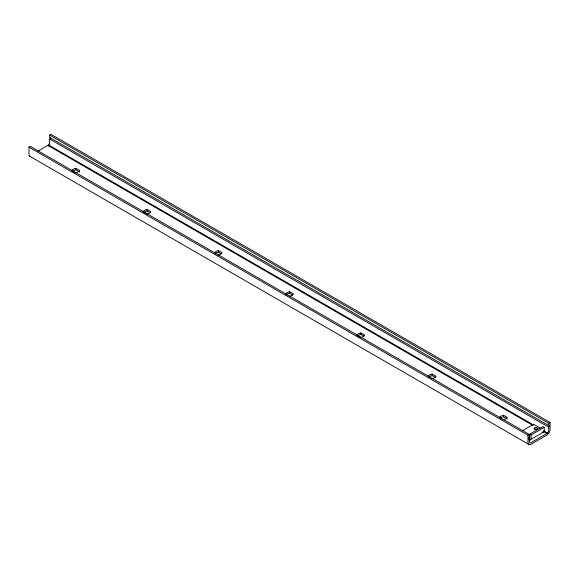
<?xml version="1.0" encoding="UTF-8"?>
<svg xmlns="http://www.w3.org/2000/svg" width="579" height="579" viewBox="0 0 579 579"><rect width="100%" height="100%" fill="white"/><g stroke="black" fill="none" stroke-linecap="round" stroke-linejoin="round"><path stroke-width="0.87" d="M38.113 151.09L48.542 144.945A2.519 1.455 -60 0 0 49.714 142.34L49.714 139.047L50.38 137.889M28.95 147.124L30.289 146.349L529.286 434.445L529.286 436.812L528.62 437.97L529.286 438.354L529.286 441.647A2.519 1.455 -60 0 0 531.073 442.674L547.539 433.041A2.519 1.455 -60 0 0 548.711 430.436L548.711 427.143L549.384 425.985L49.714 137.498L49.714 135.131L51.046 134.364L550.05 422.46L550.05 429.661A4.408 2.548 -60 0 1 549.63 431.702L549.478 432.05A3.308 1.911 -60 0 1 548.711 433.374L548.494 433.678A4.408 2.548 -60 0 1 546.931 435.061L531.073 444.223A4.408 2.548 -60 0 1 529.51 444.636L529.286 444.585A3.308 1.911 -60 0 1 528.526 444.144L528.366 443.977A4.408 2.548 -60 0 1 527.954 442.421L527.954 435.22L28.95 147.124L28.95 154.325A4.408 2.548 -60 0 0 29.37 155.881L29.522 156.048A3.308 1.911 -60 0 0 30.289 156.489M79.569 170.479L79.337 170.848A6.68 3.858 0 0 1 76.102 172.708L75.465 172.846L71.716 170.682L71.948 170.313A6.68 3.858 0 0 1 75.183 168.446L75.82 168.315L79.569 170.479L79.569 172.021M428.149 376.466L428.38 376.097A6.68 3.858 0 0 1 431.608 374.229L432.245 374.099L435.994 376.263L435.763 376.632A6.68 3.858 0 0 1 432.535 378.492L431.898 378.63M499.431 417.618L499.663 417.256A6.68 3.858 0 0 1 502.898 415.389L503.535 415.252L507.284 417.416L507.052 417.785A6.68 3.858 0 0 1 503.817 419.652L503.18 419.782M522.236 430.798L533.563 424.262L540.2 428.076M527.954 435.22L529.286 434.445M528.627 438.158A1.889 1.093 60 0 0 529.734 437.275L529.734 434.185L542.921 426.571L544.26 427.345L544.26 430.436A3.778 2.186 60 0 1 542.053 432.195M49.714 135.131L548.711 423.227L550.05 422.46M529.734 434.185L531.073 434.959L544.26 427.345M530.118 439.859L543.63 432.057M78.816 171.587L75.82 169.857L75.183 169.994A6.68 3.858 0 0 0 72.534 171.275M143.006 211.842L146.755 213.998L147.392 213.868A6.68 3.858 0 0 0 150.62 212.001L150.851 211.639L147.102 209.475L146.465 209.605A6.68 3.858 0 0 0 143.237 211.473M150.099 212.746L147.102 211.017L146.465 211.147A6.68 3.858 0 0 0 143.816 212.435M218.037 255.158L218.674 255.028A6.68 3.858 0 0 0 221.909 253.161L222.141 252.791L218.392 250.627L217.755 250.765A6.68 3.858 0 0 0 214.519 252.625M221.388 253.906L218.392 252.169L217.755 252.306A6.68 3.858 0 0 0 215.106 253.588M289.326 296.318L289.963 296.18A6.68 3.858 0 0 0 293.191 294.313L293.423 293.951L289.674 291.787L289.037 291.917A6.68 3.858 0 0 0 285.809 293.785M292.677 295.058L289.674 293.329L289.037 293.459A6.68 3.858 0 0 0 286.388 294.747M360.963 332.939L360.326 333.077A6.68 3.858 0 0 0 357.091 334.937L356.859 335.306L360.608 337.47L361.245 337.34A6.68 3.858 0 0 0 364.481 335.473L364.712 335.103L360.963 332.939L360.963 334.481L363.959 336.218M360.963 334.481L360.326 334.619A6.68 3.858 0 0 0 357.677 335.9M435.994 377.805L432.245 375.641L431.608 375.778A6.68 3.858 0 0 0 428.959 377.059M507.284 418.964L503.535 416.8L502.898 416.931A6.68 3.858 0 0 0 500.249 418.212M49.714 139.047L548.711 427.143M48.542 144.945L533.44 424.899M543.623 430.783L547.539 433.041M47.927 145.423L532.832 425.377M543.015 431.261L546.931 433.519M214.288 252.994L215.793 253.863M285.577 294.154L287.075 295.015M428.901 376.9L430.4 377.761M500.184 418.052L501.682 418.921M29.681 156.214L529.068 444.534M548.711 423.227L548.711 425.594M531.073 434.959L531.073 438.05A3.778 2.186 60 0 1 528.859 439.808M503.535 415.252L503.535 416.8M432.245 374.099L432.245 375.641M289.674 291.787L289.674 293.329M218.392 250.627L218.392 252.169M147.102 209.475L147.102 211.017M75.82 168.315L75.82 169.857M48.998 146.132A4.408 2.548 -60 0 0 49.49 145.582L49.714 145.278A3.308 1.911 -60 0 0 49.932 144.967M534.366 429.35A1.889 1.086 -0.1 0 1 537.457 429.35M536.074 429.517L535.423 429.48A1.889 1.086 -0.1 0 1 534.424 427.758A1.889 1.086 -0.1 0 1 537.573 427.91A1.889 1.086 -0.1 0 1 536.074 429.517"/></g></svg>
